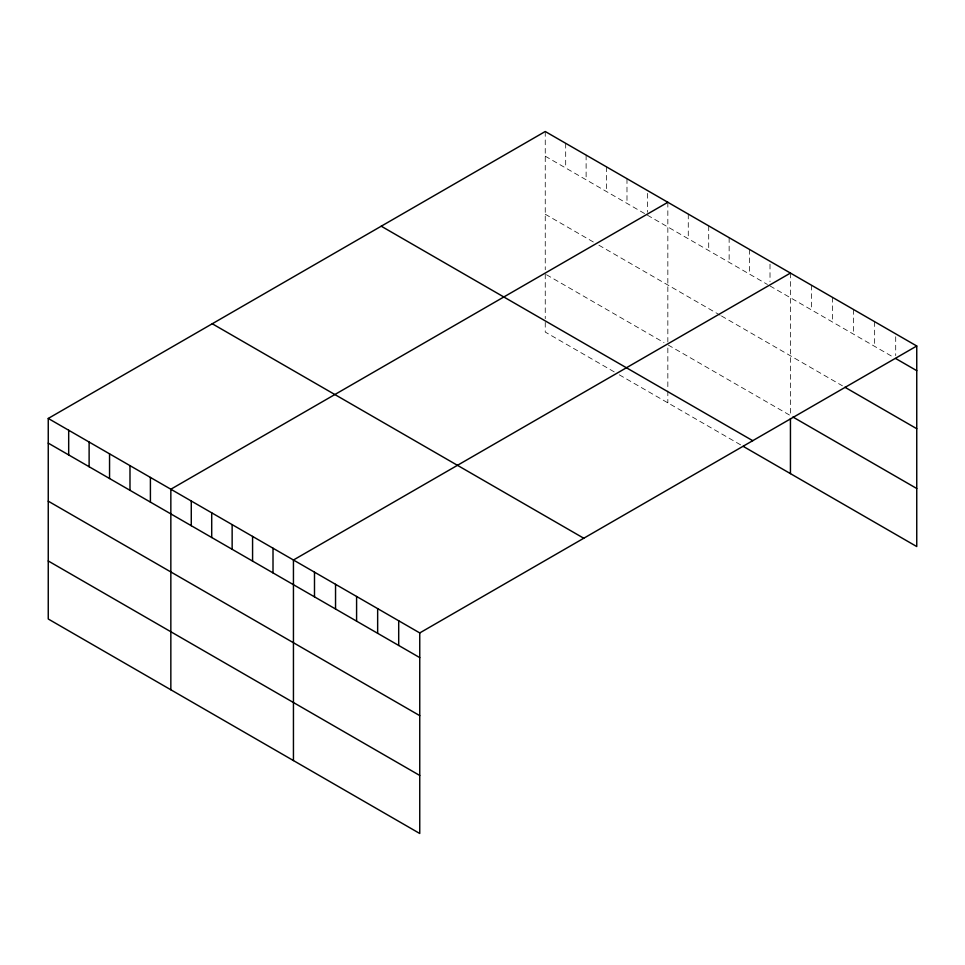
<?xml version="1.0" encoding="UTF-8"?>
<svg xmlns="http://www.w3.org/2000/svg" width="965" height="965" viewBox="0 0 965 965"><rect width="100%" height="100%" fill="white"/><g stroke="black" fill="none" stroke-linecap="round" stroke-linejoin="round"><path stroke-width="0.72" stroke-dasharray="4.83 3.62" d="M545.249 156.185L644.861 213.699M647.406 215.171L767.452 284.482M770.01 285.954L893.216 357.086M545.249 214.23L593.777 242.239M598.879 245.194L720.204 315.241M721.482 315.977L842.445 385.819M546.528 274.76L664.017 342.599M614.21 371.875L545.249 332.069L545.249 320.163M619.313 374.83L740.638 444.865M895.701 336.749L895.701 355.615M874.652 321.683L874.652 346.363M853.591 309.536L853.591 334.216M832.542 297.377L832.542 322.057M811.493 285.23L811.493 309.898M790.444 273.071L790.444 415.589L667.84 344.807L667.84 389.45M770.01 264.181L770.01 281.599M749.576 249.477L749.576 274.156M729.142 237.679L729.142 262.359M708.708 225.882L708.708 250.562M688.274 214.085L688.274 238.765M667.84 202.288L667.84 341.96M667.84 390.934L667.84 402.839M647.406 193.398L647.406 212.264M626.985 178.694L626.985 203.374M606.551 166.897L606.551 191.577M586.117 155.1L586.117 179.779M565.683 143.303L565.683 167.982M545.249 131.505L545.249 269.754M545.249 274.024L545.249 318.667"/><path stroke-width="1.45" d="M48.25 418.448L419.751 632.931L419.751 833.495L48.25 618.999L48.25 418.448L545.249 131.505L916.75 346.001L916.75 546.552L743.195 446.349M667.84 202.288L170.841 489.231L170.841 689.782M790.444 273.071L293.444 560.014L293.444 760.565M419.751 632.931L916.75 346.001M895.701 358.522L916.75 370.669M844.93 387.242L916.75 428.713M792.916 417.013L916.75 488.507M381.235 226.196L752.736 440.691M212.264 323.757L583.765 538.241M48.25 443.128L419.751 657.611M48.25 501.173L419.751 715.656M48.25 560.967L419.751 775.45M790.444 418.557L790.444 473.622M398.702 620.784L398.702 645.452M377.653 608.625L377.653 633.305M356.592 596.479L356.592 621.146M335.543 584.32L335.543 608.999M314.494 572.161L314.494 596.84M273.011 548.216L273.011 572.896M252.577 536.419L252.577 561.099M232.143 524.622L232.143 549.302M211.709 512.825L211.709 537.505M191.275 501.028L191.275 525.708M150.407 477.434L150.407 502.114M129.986 465.637L129.986 490.317M109.552 453.84L109.552 478.519M89.118 442.042L89.118 466.722M68.684 430.245L68.684 454.925"/></g></svg>
